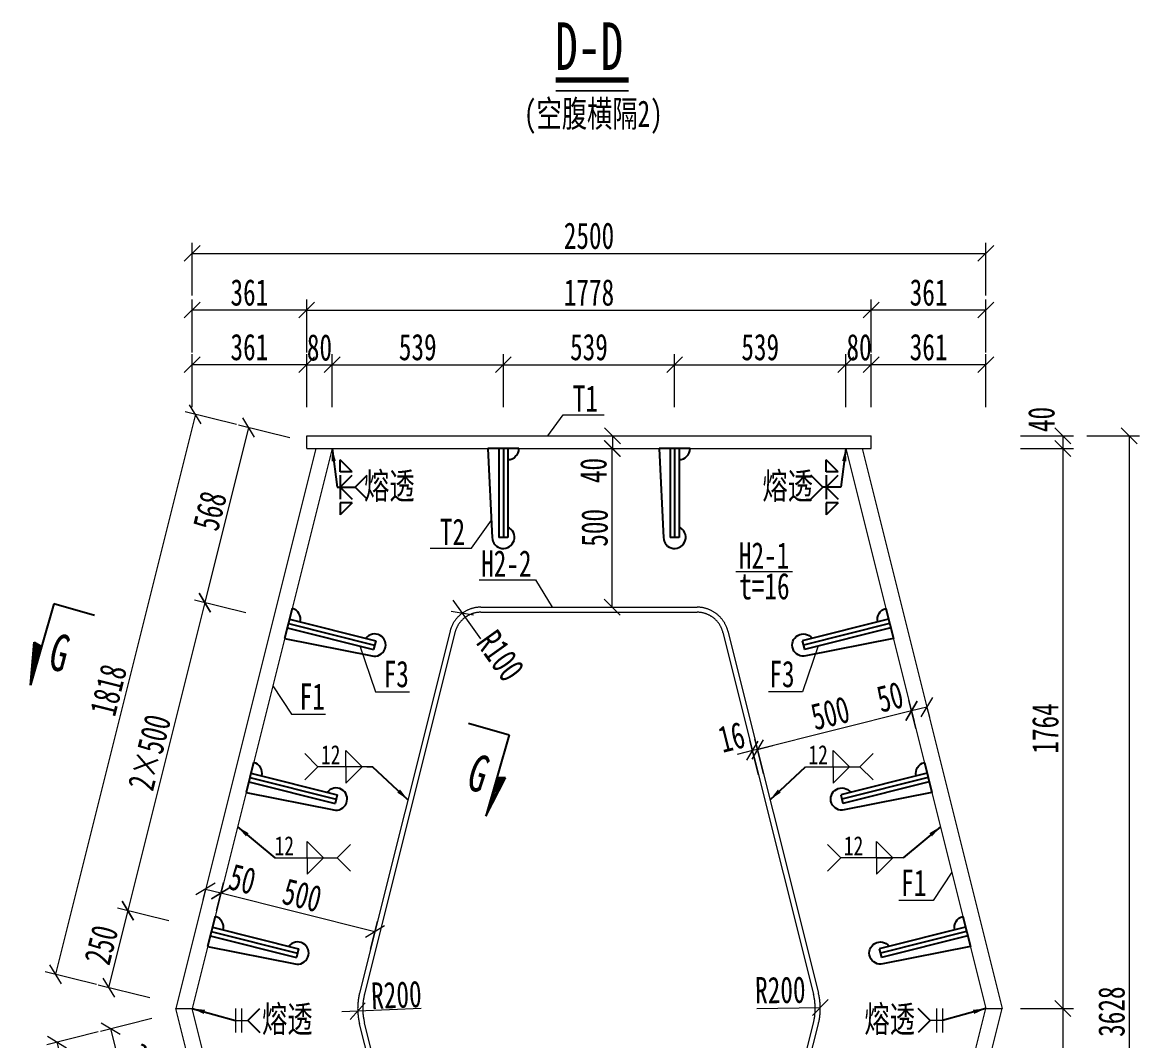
# Model space of a CAD drawing. Header units: millimetres. Extents: x -450182 to -147179, y 306993 to 695793.
# Drawn here: x -175714 to -172195, y 361381 to 364589 of the extents above; entities that cross this region are included whole.
import ezdxf
from ezdxf.enums import TextEntityAlignment as Align

# ---------------------------------------------------------------- set-up
doc = ezdxf.new("R2010")
doc.units = ezdxf.units.MM
doc.header["$PDMODE"] = 34
doc.linetypes.add('CENTER2', pattern=[28.575, 19.05, -3.175, 3.175, -3.175])
doc.layers.get('Defpoints').update_dxf_attribs({"color": 8})
doc.layers.add('dim', color=3, linetype='Continuous')
doc.layers.add('焊缝', color=7, linetype='Continuous')
for name, color, linetype, lineweight in [('加粗线', 6, 'Continuous', 25), ('文字', 7, 'Continuous', 15), ('标注', 4, 'Continuous', 13), ('横隔板', 6, 'CENTER2', 18), ('细实线', 4, 'Continuous', 15), ('细线', 4, 'Continuous', 15), ('钢板粗线', 1, 'Continuous', 25)]:
    doc.layers.add(name, color=color, linetype=linetype, lineweight=lineweight)
doc.styles.add('111', font='仿宋_GB2312.ttf', dxfattribs={"width": 0.7})
doc.styles.add('BM_Dim', font='仿宋_GB2312.ttf', dxfattribs={"width": 0.85})
doc.styles.add('SMEDI', font='仿宋_GB2312.ttf', dxfattribs={"width": 0.75})
doc.styles.get("Standard").update_dxf_attribs({"font": '仿宋_GB2312.ttf'})
doc.dimstyles.new('200', dxfattribs={"dimscale": 0, "dimtxt": 2.5, "dimasz": 1.5, "dimexe": 1, "dimexo": 1, "dimgap": 0.4, "dimtad": 1, "dimdec": 0, "dimdsep": 46, "dimtxsty": '111', "dimblk": 'OBLIQUE', "dimcen": 0, "dimclrd": 256, "dimclre": 256, "dimclrt": 256, "dimadec": 1, "dimazin": 2, "dimtfac": 1, "dimtdec": 0, "dimtmove": 2, "dimatfit": 3, "dimfxl": 4, "dimfxlon": 1, "dimtolj": 1, "dimlwd": -1, "dimlwe": -1, "dimarcsym": 0})
doc.dimstyles.new('MSteel_1.0_1.0', dxfattribs={"dimtxt": 3, "dimasz": 1.2, "dimexe": 1, "dimexo": 1, "dimgap": 1, "dimtad": 3, "dimtoh": 1, "dimdec": 0, "dimzin": 0, "dimdsep": 46, "dimtxsty": 'Standard', "dimblk": 'ARCHTICK', "dimcen": 0.09, "dimclrd": 3, "dimclre": 3, "dimadec": 0, "dimazin": 0, "dimtfac": 1, "dimtdec": 4, "dimtofl": 0, "dimtmove": 0, "dimatfit": 3, "dimfxl": 1, "dimtolj": 1, "dimtzin": 0, "dimarcsym": 0})

# ---------------------------------------------------------------- blocks, each defined once
blk = doc.blocks.new('_Oblique')
at = {"color": 0, "linetype": 'ByBlock', "lineweight": -2}
blk.add_line((-0.5, -0.5), (0.5, 0.5), dxfattribs=at)
blk = doc.blocks.new('*D38')
at = {"layer": 'Defpoints', "color": 0, "transparency": 16777216}
for p in [(-174738.7, 363510.5), (-174818.7, 363246.6), (-174738.7, 363246.6)]:
    blk.add_point(p, dxfattribs=at)
at = {"layer": '细实线', "transparency": 16777216}
for p, q in [((-174818.7, 363377.1), (-174818.7, 363543.8)), ((-174738.7, 363377.1), (-174738.7, 363543.8)), ((-174818.7, 363510.5), (-174738.7, 363510.5))]:
    blk.add_line(p, q, dxfattribs=at)
at = {"layer": '细实线', "transparency": 16777216, "xscale": 50.00000000000004, "yscale": 50.00000000000004, "zscale": 50.00000000000004, "rotation": 180}
blk.add_blockref('_Oblique', (-174818.7, 363510.5), dxfattribs=at)
at = {"layer": '细实线', "transparency": 16777216, "xscale": 50.00000000000004, "yscale": 50.00000000000004, "zscale": 50.00000000000004}
blk.add_blockref('_Oblique', (-174738.7, 363510.5), dxfattribs=at)
at = {"layer": '细实线', "transparency": 16777216, "insert": (-174778.5, 363564.3), "char_height": 83.33, "attachment_point": 5, "style": '111'}
blk.add_mtext('\\A1;80', dxfattribs=at)
blk = doc.blocks.new('*D39')
at = {"layer": 'Defpoints', "color": 0, "transparency": 16777216}
for p in [(-174199.4, 363510.5), (-174738.7, 363246.6), (-174199.4, 363246.6)]:
    blk.add_point(p, dxfattribs=at)
at = {"layer": '细实线', "transparency": 16777216}
for p, q in [((-174738.7, 363377.1), (-174738.7, 363543.8)), ((-174199.4, 363377.1), (-174199.4, 363543.8)), ((-174738.7, 363510.5), (-174199.4, 363510.5))]:
    blk.add_line(p, q, dxfattribs=at)
at = {"layer": '细实线', "transparency": 16777216, "xscale": 50.00000000000004, "yscale": 50.00000000000004, "zscale": 50.00000000000004, "rotation": 180}
blk.add_blockref('_Oblique', (-174738.7, 363510.5), dxfattribs=at)
at = {"layer": '细实线', "transparency": 16777216, "xscale": 50.00000000000004, "yscale": 50.00000000000004, "zscale": 50.00000000000004}
blk.add_blockref('_Oblique', (-174199.4, 363510.5), dxfattribs=at)
at = {"layer": '细实线', "transparency": 16777216, "insert": (-174469, 363565.5), "char_height": 83.33, "attachment_point": 5, "style": '111'}
blk.add_mtext('\\A1;539', dxfattribs=at)
blk = doc.blocks.new('*D40')
at = {"layer": 'Defpoints', "color": 0, "transparency": 16777216}
for p in [(-173120.7, 363510.5), (-173660, 363246.6), (-173120.7, 363246.6)]:
    blk.add_point(p, dxfattribs=at)
at = {"layer": '细实线', "transparency": 16777216}
for p, q in [((-173660, 363377.1), (-173660, 363543.8)), ((-173120.7, 363377.1), (-173120.7, 363543.8)), ((-173660, 363510.5), (-173120.7, 363510.5))]:
    blk.add_line(p, q, dxfattribs=at)
at = {"layer": '细实线', "transparency": 16777216, "xscale": 50.00000000000004, "yscale": 50.00000000000004, "zscale": 50.00000000000004, "rotation": 180}
blk.add_blockref('_Oblique', (-173660, 363510.5), dxfattribs=at)
at = {"layer": '细实线', "transparency": 16777216, "xscale": 50.00000000000004, "yscale": 50.00000000000004, "zscale": 50.00000000000004}
blk.add_blockref('_Oblique', (-173120.7, 363510.5), dxfattribs=at)
at = {"layer": '细实线', "transparency": 16777216, "insert": (-173390.4, 363565.5), "char_height": 83.33, "attachment_point": 5, "style": '111'}
blk.add_mtext('\\A1;539', dxfattribs=at)
blk = doc.blocks.new('*D41')
at = {"layer": 'Defpoints', "color": 0, "transparency": 16777216}
for p in [(-173040.7, 363510.5), (-173120.7, 363246.6), (-173040.7, 363246.6)]:
    blk.add_point(p, dxfattribs=at)
at = {"layer": '细实线', "transparency": 16777216}
for p, q in [((-173120.7, 363377.1), (-173120.7, 363543.8)), ((-173040.7, 363377.1), (-173040.7, 363543.8)), ((-173120.7, 363510.5), (-173040.7, 363510.5))]:
    blk.add_line(p, q, dxfattribs=at)
at = {"layer": '细实线', "transparency": 16777216, "xscale": 50.00000000000004, "yscale": 50.00000000000004, "zscale": 50.00000000000004, "rotation": 180}
blk.add_blockref('_Oblique', (-173120.7, 363510.5), dxfattribs=at)
at = {"layer": '细实线', "transparency": 16777216, "xscale": 50.00000000000004, "yscale": 50.00000000000004, "zscale": 50.00000000000004}
blk.add_blockref('_Oblique', (-173040.7, 363510.5), dxfattribs=at)
at = {"layer": '细实线', "transparency": 16777216, "insert": (-173079.1, 363565), "char_height": 83.33, "attachment_point": 5, "style": '111'}
blk.add_mtext('\\A1;80', dxfattribs=at)
blk = doc.blocks.new('*D42')
at = {"layer": 'Defpoints', "color": 0, "transparency": 16777216}
for p in [(-173040.7, 363682.6), (-174818.7, 363246.6), (-173040.7, 363246.6)]:
    blk.add_point(p, dxfattribs=at)
at = {"layer": '细实线', "transparency": 16777216}
for p, q in [((-174818.7, 363549.3), (-174818.7, 363715.9)), ((-173040.7, 363549.3), (-173040.7, 363715.9)), ((-174818.7, 363682.6), (-173040.7, 363682.6))]:
    blk.add_line(p, q, dxfattribs=at)
at = {"layer": '细实线', "transparency": 16777216, "xscale": 50.00000000000004, "yscale": 50.00000000000004, "zscale": 50.00000000000004, "rotation": 180}
blk.add_blockref('_Oblique', (-174818.7, 363682.6), dxfattribs=at)
at = {"layer": '细实线', "transparency": 16777216, "xscale": 50.00000000000004, "yscale": 50.00000000000004, "zscale": 50.00000000000004}
blk.add_blockref('_Oblique', (-173040.7, 363682.6), dxfattribs=at)
at = {"layer": '细实线', "transparency": 16777216, "insert": (-173929.7, 363737.6), "char_height": 83.33, "attachment_point": 5, "style": '111'}
blk.add_mtext('\\A1;1778', dxfattribs=at)
blk = doc.blocks.new('*D43')
at = {"layer": 'Defpoints', "color": 0, "transparency": 16777216}
for p in [(-175179.7, 363682.6), (-174818.7, 363418.7), (-175179.7, 361654.7)]:
    blk.add_point(p, dxfattribs=at)
at = {"layer": '细实线', "transparency": 16777216}
for p, q in [((-175179.7, 363549.3), (-175179.7, 363715.9)), ((-174818.7, 363549.3), (-174818.7, 363715.9)), ((-174818.7, 363682.6), (-175179.7, 363682.6))]:
    blk.add_line(p, q, dxfattribs=at)
at = {"layer": '细实线', "transparency": 16777216, "xscale": 50.00000000000004, "yscale": 50.00000000000004, "zscale": 50.00000000000004, "rotation": 180}
blk.add_blockref('_Oblique', (-175179.7, 363682.6), dxfattribs=at)
at = {"layer": '细实线', "transparency": 16777216, "xscale": 50.00000000000004, "yscale": 50.00000000000004, "zscale": 50.00000000000004}
blk.add_blockref('_Oblique', (-174818.7, 363682.6), dxfattribs=at)
at = {"layer": '细实线', "transparency": 16777216, "insert": (-174999.2, 363737.6), "char_height": 83.33, "attachment_point": 5, "style": '111'}
blk.add_mtext('\\A1;361', dxfattribs=at)
blk = doc.blocks.new('*D44')
at = {"layer": 'Defpoints', "color": 0, "transparency": 16777216}
for p in [(-173040.7, 363682.6), (-173040.7, 363418.7), (-172679.7, 361654.7)]:
    blk.add_point(p, dxfattribs=at)
at = {"layer": '细实线', "transparency": 16777216}
for p, q in [((-173040.7, 363549.3), (-173040.7, 363715.9)), ((-172679.7, 363549.3), (-172679.7, 363715.9)), ((-172679.7, 363682.6), (-173040.7, 363682.6))]:
    blk.add_line(p, q, dxfattribs=at)
at = {"layer": '细实线', "transparency": 16777216, "xscale": 50.00000000000004, "yscale": 50.00000000000004, "zscale": 50.00000000000004, "rotation": 180}
blk.add_blockref('_Oblique', (-173040.7, 363682.6), dxfattribs=at)
at = {"layer": '细实线', "transparency": 16777216, "xscale": 50.00000000000004, "yscale": 50.00000000000004, "zscale": 50.00000000000004}
blk.add_blockref('_Oblique', (-172679.7, 363682.6), dxfattribs=at)
at = {"layer": '细实线', "transparency": 16777216, "insert": (-172860.2, 363737.6), "char_height": 83.33, "attachment_point": 5, "style": '111'}
blk.add_mtext('\\A1;361', dxfattribs=at)
blk = doc.blocks.new('*D46')
at = {"layer": 'Defpoints', "color": 0, "transparency": 16777216}
for p in [(-173069.2, 363246.6), (-172679.7, 361482.6), (-172437.2, 361482.6)]:
    blk.add_point(p, dxfattribs=at)
at = {"layer": '细实线', "transparency": 16777216}
for p, q in [((-172570.6, 363246.6), (-172403.9, 363246.6)), ((-172437.2, 363246.6), (-172437.2, 361482.6)), ((-172570.6, 361482.6), (-172403.9, 361482.6))]:
    blk.add_line(p, q, dxfattribs=at)
at = {"layer": '细实线', "transparency": 16777216, "xscale": 50.00000000000004, "yscale": 50.00000000000004, "zscale": 50.00000000000004}
for p, rotation in [((-172437.2, 363246.6), 90), ((-172437.2, 361482.6), 270)]:
    blk.add_blockref('_Oblique', p, dxfattribs=dict(at, rotation=rotation))
at = {"layer": '细实线', "transparency": 16777216, "insert": (-172492.2, 362364.6), "char_height": 83.33, "attachment_point": 5, "rotation": 90, "style": '111'}
blk.add_mtext('\\A1;1764', dxfattribs=at)
blk = doc.blocks.new('*D47')
at = {"layer": 'Defpoints', "color": 0, "transparency": 16777216}
for p in [(-172679.7, 361482.6), (-173120.7, 359718.6), (-172437.2, 359718.6)]:
    blk.add_point(p, dxfattribs=at)
at = {"layer": '细实线', "transparency": 16777216}
for p, q in [((-172570.6, 361482.6), (-172403.9, 361482.6)), ((-172437.2, 361482.6), (-172437.2, 359718.6)), ((-172570.6, 359718.6), (-172403.9, 359718.6))]:
    blk.add_line(p, q, dxfattribs=at)
at = {"layer": '细实线', "transparency": 16777216, "xscale": 50.00000000000004, "yscale": 50.00000000000004, "zscale": 50.00000000000004}
for p, rotation in [((-172437.2, 361482.6), 90), ((-172437.2, 359718.6), 270)]:
    blk.add_blockref('_Oblique', p, dxfattribs=dict(at, rotation=rotation))
at = {"layer": '细实线', "transparency": 16777216, "insert": (-172492.2, 360600.6), "char_height": 83.33, "attachment_point": 5, "rotation": 90, "style": '111'}
blk.add_mtext('\\A1;1764', dxfattribs=at)
blk = doc.blocks.new('*D49')
at = {"layer": 'Defpoints', "color": 0, "transparency": 16777216}
for p in [(-173065.4, 363286.6), (-173069.2, 363246.6), (-172437.2, 363246.6)]:
    blk.add_point(p, dxfattribs=at)
at = {"layer": '细实线', "transparency": 16777216}
for p, q in [((-172570.6, 363286.6), (-172403.9, 363286.6)), ((-172437.2, 363286.6), (-172437.2, 363246.6)), ((-172570.6, 363246.6), (-172403.9, 363246.6))]:
    blk.add_line(p, q, dxfattribs=at)
at = {"layer": '细实线', "transparency": 16777216, "xscale": 50.00000000000004, "yscale": 50.00000000000004, "zscale": 50.00000000000004}
for p, rotation in [((-172437.2, 363286.6), 90), ((-172437.2, 363246.6), 270)]:
    blk.add_blockref('_Oblique', p, dxfattribs=dict(at, rotation=rotation))
at = {"layer": '细实线', "transparency": 16777216, "insert": (-172504.6, 363337.9), "char_height": 83.33, "attachment_point": 5, "rotation": 90, "style": '111'}
blk.add_mtext('\\A1;40', dxfattribs=at)
blk = doc.blocks.new('*D64')
at = {"layer": 'Defpoints', "color": 0, "transparency": 16777216}
for p in [(-173572.9, 363286.6), (-173798.8, 359658.6), (-172228.8, 359658.6)]:
    blk.add_point(p, dxfattribs=at)
at = {"layer": '细实线', "transparency": 16777216}
for p, q in [((-172362.1, 363286.6), (-172195.5, 363286.6)), ((-172228.8, 363286.6), (-172228.8, 359658.6)), ((-172362.1, 359658.6), (-172195.5, 359658.6))]:
    blk.add_line(p, q, dxfattribs=at)
at = {"layer": '细实线', "transparency": 16777216, "xscale": 50.00000000000004, "yscale": 50.00000000000004, "zscale": 50.00000000000004}
for p, rotation in [((-172228.8, 363286.6), 90), ((-172228.8, 359658.6), 270)]:
    blk.add_blockref('_Oblique', p, dxfattribs=dict(at, rotation=rotation))
at = {"layer": '细实线', "transparency": 16777216, "insert": (-172283.8, 361472.6), "char_height": 83.33, "attachment_point": 5, "rotation": 90, "style": '111'}
blk.add_mtext('\\A1;3628', dxfattribs=at)
blk = doc.blocks.new('28-280加劲 有过焊孔')
at = {"layer": 'Defpoints'}
blk.add_line((0, 0), (0, -280), dxfattribs=at)
at = {"layer": '钢板粗线'}
for p, q in [((49, 0), (-49, 0)), ((-49, 0), (-35, -281.2)), ((-14, 0), (-14, -280)), ((14, 0), (14, -280)), ((14, -280), (-14, -280))]:
    blk.add_line(p, q, dxfattribs=at)
for centre, start, end in [((14, 0), 270, 0), ((0, -280), 180, 66.4218)]:
    blk.add_arc(centre, 35, start, end, dxfattribs=at)
blk = doc.blocks.new('*D236')
at = {"layer": 'Defpoints', "color": 0, "transparency": 16777216}
for p in [(-173856.7, 363286.6), (-173856.7, 363246.6), (-173855.8, 363246.6)]:
    blk.add_point(p, dxfattribs=at)
at = {"layer": '细实线', "transparency": 16777216}
for p, q in [((-173855.8, 363286.6), (-173822.5, 363286.6)), ((-173855.8, 363286.6), (-173855.8, 363246.6)), ((-173855.8, 363246.6), (-173822.5, 363246.6))]:
    blk.add_line(p, q, dxfattribs=at)
at = {"layer": '细实线', "transparency": 16777216, "xscale": 50, "yscale": 50, "zscale": 50}
for p, rotation in [((-173855.8, 363286.6), 90), ((-173855.8, 363246.6), 270)]:
    blk.add_blockref('_Oblique', p, dxfattribs=dict(at, rotation=rotation))
at = {"layer": '细实线', "transparency": 16777216, "insert": (-173915.5, 363177.1), "char_height": 83.33, "attachment_point": 5, "rotation": 90, "style": '111'}
blk.add_mtext('\\A1;40', dxfattribs=at)
blk = doc.blocks.new('*D237')
at = {"layer": 'Defpoints', "color": 0, "transparency": 16777216}
for p in [(-173993, 363246.6), (-173856.7, 363246.6), (-173993, 362746.6)]:
    blk.add_point(p, dxfattribs=at)
at = {"layer": '细实线', "transparency": 16777216}
for p, q in [((-173959.7, 363246.6), (-173823.3, 363246.6)), ((-173856.7, 362746.6), (-173856.7, 363246.6)), ((-173959.7, 362746.6), (-173823.3, 362746.6))]:
    blk.add_line(p, q, dxfattribs=at)
at = {"layer": '细实线', "transparency": 16777216, "xscale": 49.99999999999995, "yscale": 49.99999999999995, "zscale": 49.99999999999995}
for p, rotation in [((-173856.7, 363246.6), 90), ((-173856.7, 362746.6), 270)]:
    blk.add_blockref('_Oblique', p, dxfattribs=dict(at, rotation=rotation))
at = {"layer": '细实线', "transparency": 16777216, "insert": (-173911.7, 362996.6), "char_height": 83.33, "attachment_point": 5, "rotation": 90, "style": '111'}
blk.add_mtext('\\A1;500', dxfattribs=at)
blk = doc.blocks.new('*D259')
at = {"layer": 'Defpoints', "color": 0, "transparency": 16777216}
for p in [(-175132.5, 361877.6), (-175088.7, 361846.6), (-175084, 361865.4)]:
    blk.add_point(p, dxfattribs=at)
at = {"layer": '细实线', "transparency": 16777216}
for p, q in [((-175137.2, 361858.7), (-175145.3, 361826.4)), ((-175137.2, 361858.7), (-175088.7, 361846.6)), ((-175088.7, 361846.6), (-175096.8, 361814.3))]:
    blk.add_line(p, q, dxfattribs=at)
at = {"layer": '细实线', "transparency": 16777216, "xscale": 50, "yscale": 50, "zscale": 50}
for p, rotation in [((-175137.2, 361858.7), 165.9637565320897), ((-175088.7, 361846.6), 345.9637565320897)]:
    blk.add_blockref('_Oblique', p, dxfattribs=dict(at, rotation=rotation))
at = {"layer": '细实线', "transparency": 16777216, "insert": (-175021.1, 361890.2), "char_height": 83.33, "attachment_point": 5, "rotation": 345.9638, "style": '111'}
blk.add_mtext('\\A1;50', dxfattribs=at)
blk = doc.blocks.new('*D262')
at = {"layer": 'Defpoints', "color": 0, "transparency": 16777216}
for p in [(-175110.6, 361758.9), (-174603.6, 361725.3), (-174625.6, 361637.6)]:
    blk.add_point(p, dxfattribs=at)
at = {"layer": '标注', "transparency": 16777216}
for p, q in [((-175102.5, 361791.2), (-175080.6, 361879)), ((-175088.7, 361846.6), (-174603.6, 361725.3)), ((-174617.5, 361669.9), (-174595.5, 361757.7))]:
    blk.add_line(p, q, dxfattribs=at)
at = {"layer": '标注', "transparency": 16777216, "xscale": 49.99999999999987, "yscale": 49.99999999999987, "zscale": 49.99999999999987}
for p, rotation in [((-175088.7, 361846.6), 165.9637565320743), ((-174603.6, 361725.3), 345.9637565320743)]:
    blk.add_blockref('_Oblique', p, dxfattribs=dict(at, rotation=rotation))
at = {"layer": '标注', "transparency": 16777216, "insert": (-174832.8, 361839.3), "char_height": 83.33, "attachment_point": 5, "rotation": 345.9638, "style": '111'}
blk.add_mtext('\\A1;500', dxfattribs=at)
blk = doc.blocks.new('*D263')
at = {"layer": 'Defpoints', "color": 0, "transparency": 16777216}
for p in [(-172918.8, 362438.8), (-172870.3, 362450.9), (-172914.1, 362420)]:
    blk.add_point(p, dxfattribs=at)
at = {"layer": '细实线', "transparency": 16777216}
for p, q in [((-172865.5, 362432.1), (-172914.1, 362420)), ((-172865.5, 362432.1), (-172857.5, 362399.8)), ((-172914.1, 362420), (-172906, 362387.6))]:
    blk.add_line(p, q, dxfattribs=at)
at = {"layer": '细实线', "transparency": 16777216, "xscale": 50, "yscale": 50, "zscale": 50}
for p, rotation in [((-172914.1, 362420), 194.0362434679103), ((-172865.5, 362432.1), 14.03624346791034)]:
    blk.add_blockref('_Oblique', p, dxfattribs=dict(at, rotation=rotation))
at = {"layer": '细实线', "transparency": 16777216, "insert": (-172981.6, 362463.6), "char_height": 83.33, "attachment_point": 5, "rotation": 14.0362, "style": '111'}
blk.add_mtext('\\A1;50', dxfattribs=at)
blk = doc.blocks.new('*D266')
at = {"layer": 'Defpoints', "color": 0, "transparency": 16777216}
for p in [(-172892.1, 362332.2), (-173399.1, 362298.7), (-173377.2, 362211)]:
    blk.add_point(p, dxfattribs=at)
at = {"layer": '标注', "transparency": 16777216}
for p, q in [((-172900.2, 362364.6), (-172922.1, 362452.3)), ((-172914.1, 362420), (-173399.1, 362298.7)), ((-173385.3, 362243.3), (-173407.2, 362331))]:
    blk.add_line(p, q, dxfattribs=at)
at = {"layer": '标注', "transparency": 16777216, "xscale": 49.99999999999987, "yscale": 49.99999999999987, "zscale": 49.99999999999987}
for p, rotation in [((-172914.1, 362420), 14.03624346792569), ((-173399.1, 362298.7), 194.0362434679257)]:
    blk.add_blockref('_Oblique', p, dxfattribs=dict(at, rotation=rotation))
at = {"layer": '标注', "transparency": 16777216, "insert": (-173169.9, 362412.7), "char_height": 83.33, "attachment_point": 5, "rotation": 14.0362, "style": '111'}
blk.add_mtext('\\A1;500', dxfattribs=at)
blk = doc.blocks.new('*D302')
at = {"layer": 'Defpoints', "color": 0, "transparency": 16777216}
for p in [(-174876.5, 362695.2), (-175381.9, 361790.8), (-175119.1, 361725.1)]:
    blk.add_point(p, dxfattribs=at)
at = {"layer": '标注', "transparency": 16777216}
for p, q in [((-175139.4, 362761), (-175381.9, 361790.8)), ((-175010, 362728.6), (-175171.7, 362769)), ((-175252.5, 361758.5), (-175414.2, 361798.9))]:
    blk.add_line(p, q, dxfattribs=at)
at = {"layer": '标注', "transparency": 16777216, "xscale": 50, "yscale": 50, "zscale": 50}
for p, rotation in [((-175139.4, 362761), 75.96375653227496), ((-175381.9, 361790.8), 255.9637565322749)]:
    blk.add_blockref('_Oblique', p, dxfattribs=dict(at, rotation=rotation))
at = {"layer": '标注', "transparency": 16777216, "insert": (-175314, 362289.2), "char_height": 83.33, "attachment_point": 5, "rotation": 75.9638, "style": '111'}
blk.add_mtext('\\A1;2×500', dxfattribs=at)
blk = doc.blocks.new('*D301')
at = {"layer": 'Defpoints', "color": 0, "transparency": 16777216}
for p in [(-175119.1, 361725.1), (-175442.5, 361548.3), (-175179.7, 361482.6)]:
    blk.add_point(p, dxfattribs=at)
at = {"layer": '标注', "transparency": 16777216}
for p, q in [((-175252.5, 361758.5), (-175414.2, 361798.9)), ((-175381.9, 361790.8), (-175442.5, 361548.3)), ((-175313.2, 361515.9), (-175474.9, 361556.4))]:
    blk.add_line(p, q, dxfattribs=at)
at = {"layer": '标注', "transparency": 16777216, "xscale": 50, "yscale": 50, "zscale": 50}
for p, rotation in [((-175381.9, 361790.8), 75.96375653127112), ((-175442.5, 361548.3), 255.9637565312711)]:
    blk.add_blockref('_Oblique', p, dxfattribs=dict(at, rotation=rotation))
at = {"layer": '标注', "transparency": 16777216, "insert": (-175465.6, 361682.9), "char_height": 83.33, "attachment_point": 5, "rotation": 75.9638, "style": '111'}
blk.add_mtext('\\A1;250', dxfattribs=at)
blk = doc.blocks.new('*D303')
at = {"layer": 'Defpoints', "color": 0, "transparency": 16777216}
for p in [(-175179.7, 361482.6), (-175119.1, 361240), (-175375.5, 361175.9)]:
    blk.add_point(p, dxfattribs=at)
at = {"layer": '标注', "transparency": 16777216}
for p, q in [((-175306.8, 361450.8), (-175468.5, 361410.4)), ((-175436.1, 361418.5), (-175375.5, 361175.9)), ((-175246.2, 361208.3), (-175407.9, 361167.8))]:
    blk.add_line(p, q, dxfattribs=at)
at = {"layer": '标注', "transparency": 16777216, "xscale": 50, "yscale": 50, "zscale": 50}
for p, rotation in [((-175436.1, 361418.5), 104.0362434683212), ((-175375.5, 361175.9), 284.0362434683212)]:
    blk.add_blockref('_Oblique', p, dxfattribs=dict(at, rotation=rotation))
at = {"layer": '标注', "transparency": 16777216, "insert": (-175352.5, 361310.5), "char_height": 83.33, "attachment_point": 5, "rotation": 284.0362, "style": '111'}
blk.add_mtext('\\A1;250', dxfattribs=at)
blk = doc.blocks.new('*D347')
at = {"layer": 'Defpoints', "color": 0, "transparency": 16777216}
for p in [(-173660, 363510.5), (-174199.4, 363246.6), (-173660, 363246.6)]:
    blk.add_point(p, dxfattribs=at)
at = {"layer": '标注', "transparency": 16777216}
for p, q in [((-174199.4, 363377.1), (-174199.4, 363543.8)), ((-173660, 363377.1), (-173660, 363543.8)), ((-174199.4, 363510.5), (-173660, 363510.5))]:
    blk.add_line(p, q, dxfattribs=at)
at = {"layer": '标注', "transparency": 16777216, "xscale": 50, "yscale": 50, "zscale": 50, "rotation": 180}
blk.add_blockref('_Oblique', (-174199.4, 363510.5), dxfattribs=at)
at = {"layer": '标注', "transparency": 16777216, "xscale": 50, "yscale": 50, "zscale": 50}
blk.add_blockref('_Oblique', (-173660, 363510.5), dxfattribs=at)
at = {"layer": '标注', "transparency": 16777216, "insert": (-173929.7, 363565.5), "char_height": 83.33, "attachment_point": 5, "style": '111'}
blk.add_mtext('\\A1;539', dxfattribs=at)
blk = doc.blocks.new('*D348')
at = {"layer": 'Defpoints', "color": 0, "transparency": 16777216}
for p in [(-172679.7, 363861.2), (-175179.7, 361482.6), (-172679.7, 361482.6)]:
    blk.add_point(p, dxfattribs=at)
at = {"layer": '标注', "transparency": 16777216}
for p, q in [((-175179.7, 363727.9), (-175179.7, 363894.6)), ((-172679.7, 363727.9), (-172679.7, 363894.6)), ((-175179.7, 363861.2), (-172679.7, 363861.2))]:
    blk.add_line(p, q, dxfattribs=at)
at = {"layer": '标注', "transparency": 16777216, "xscale": 50, "yscale": 50, "zscale": 50, "rotation": 180}
blk.add_blockref('_Oblique', (-175179.7, 363861.2), dxfattribs=at)
at = {"layer": '标注', "transparency": 16777216, "xscale": 50, "yscale": 50, "zscale": 50}
blk.add_blockref('_Oblique', (-172679.7, 363861.2), dxfattribs=at)
at = {"layer": '标注', "transparency": 16777216, "insert": (-173929.7, 363916.2), "char_height": 83.33, "attachment_point": 5, "style": '111'}
blk.add_mtext('\\A1;2500', dxfattribs=at)
blk = doc.blocks.new('*D349')
at = {"layer": 'Defpoints', "color": 0, "transparency": 16777216}
for p in [(-175179.7, 363510.5), (-174818.7, 363246.6), (-175179.7, 361482.6)]:
    blk.add_point(p, dxfattribs=at)
at = {"layer": '细实线', "transparency": 16777216}
for p, q in [((-175179.7, 363377.1), (-175179.7, 363543.8)), ((-174818.7, 363377.1), (-174818.7, 363543.8)), ((-174818.7, 363510.5), (-175179.7, 363510.5))]:
    blk.add_line(p, q, dxfattribs=at)
at = {"layer": '细实线', "transparency": 16777216, "xscale": 50.00000000000004, "yscale": 50.00000000000004, "zscale": 50.00000000000004, "rotation": 180}
blk.add_blockref('_Oblique', (-175179.7, 363510.5), dxfattribs=at)
at = {"layer": '细实线', "transparency": 16777216, "xscale": 50.00000000000004, "yscale": 50.00000000000004, "zscale": 50.00000000000004}
blk.add_blockref('_Oblique', (-174818.7, 363510.5), dxfattribs=at)
at = {"layer": '细实线', "transparency": 16777216, "insert": (-174999.2, 363565.5), "char_height": 83.33, "attachment_point": 5, "style": '111'}
blk.add_mtext('\\A1;361', dxfattribs=at)
blk = doc.blocks.new('*D350')
at = {"layer": 'Defpoints', "color": 0, "transparency": 16777216}
for p in [(-173040.7, 363510.5), (-173040.7, 363246.6), (-172679.7, 361482.6)]:
    blk.add_point(p, dxfattribs=at)
at = {"layer": '细实线', "transparency": 16777216}
for p, q in [((-173040.7, 363377.1), (-173040.7, 363543.8)), ((-172679.7, 363377.1), (-172679.7, 363543.8)), ((-172679.7, 363510.5), (-173040.7, 363510.5))]:
    blk.add_line(p, q, dxfattribs=at)
at = {"layer": '细实线', "transparency": 16777216, "xscale": 50.00000000000004, "yscale": 50.00000000000004, "zscale": 50.00000000000004, "rotation": 180}
blk.add_blockref('_Oblique', (-173040.7, 363510.5), dxfattribs=at)
at = {"layer": '细实线', "transparency": 16777216, "xscale": 50.00000000000004, "yscale": 50.00000000000004, "zscale": 50.00000000000004}
blk.add_blockref('_Oblique', (-172679.7, 363510.5), dxfattribs=at)
at = {"layer": '细实线', "transparency": 16777216, "insert": (-172860.2, 363565.5), "char_height": 83.33, "attachment_point": 5, "style": '111'}
blk.add_mtext('\\A1;361', dxfattribs=at)
blk = doc.blocks.new('*D351')
at = {"layer": 'Defpoints', "color": 0, "transparency": 16777216}
for p in [(-174738.7, 363246.6), (-175139.4, 362761), (-174876.5, 362695.2)]:
    blk.add_point(p, dxfattribs=at)
at = {"layer": '标注', "transparency": 16777216}
for p, q in [((-175001.5, 363312.3), (-175139.4, 362761)), ((-174872.2, 363279.9), (-175033.9, 363320.4)), ((-175010, 362728.6), (-175171.7, 362769))]:
    blk.add_line(p, q, dxfattribs=at)
at = {"layer": '标注', "transparency": 16777216, "xscale": 50, "yscale": 50, "zscale": 50}
for p, rotation in [((-175001.5, 363312.3), 75.96375653207495), ((-175139.4, 362761), 255.9637565320749)]:
    blk.add_blockref('_Oblique', p, dxfattribs=dict(at, rotation=rotation))
at = {"layer": '标注', "transparency": 16777216, "insert": (-175123.8, 363050), "char_height": 83.33, "attachment_point": 5, "rotation": 75.9638, "style": '111'}
blk.add_mtext('\\A1;568', dxfattribs=at)
blk = doc.blocks.new('*D352')
at = {"layer": 'Defpoints', "color": 0, "transparency": 16777216}
for p in [(-174738.7, 363246.6), (-175610.3, 361590.2), (-175179.7, 361482.6)]:
    blk.add_point(p, dxfattribs=at)
at = {"layer": '标注', "transparency": 16777216}
for p, q in [((-175169.3, 363354.2), (-175610.3, 361590.2)), ((-175040, 363321.9), (-175201.7, 363362.3)), ((-175481, 361557.9), (-175642.7, 361598.3))]:
    blk.add_line(p, q, dxfattribs=at)
at = {"layer": '标注', "transparency": 16777216, "xscale": 50, "yscale": 50, "zscale": 50}
for p, rotation in [((-175169.3, 363354.2), 75.96375653207352), ((-175610.3, 361590.2), 255.9637565320735)]:
    blk.add_blockref('_Oblique', p, dxfattribs=dict(at, rotation=rotation))
at = {"layer": '标注', "transparency": 16777216, "insert": (-175443.2, 362485.6), "char_height": 83.33, "attachment_point": 5, "rotation": 75.9638, "style": '111'}
blk.add_mtext('\\A1;1818', dxfattribs=at)
blk = doc.blocks.new('*D353')
at = {"layer": 'Defpoints', "color": 0, "transparency": 16777216}
for p in [(-175179.7, 361482.6), (-174738.7, 359718.6), (-175164.1, 359612.2)]:
    blk.add_point(p, dxfattribs=at)
at = {"layer": '标注', "transparency": 16777216}
for p, q in [((-175475.8, 361408.6), (-175637.5, 361368.1)), ((-175605.1, 361376.2), (-175164.1, 359612.2)), ((-175034.8, 359644.6), (-175196.5, 359604.1))]:
    blk.add_line(p, q, dxfattribs=at)
at = {"layer": '标注', "transparency": 16777216, "xscale": 50, "yscale": 50, "zscale": 50}
for p, rotation in [((-175605.1, 361376.2), 104.0362434679265), ((-175164.1, 359612.2), 284.0362434679265)]:
    blk.add_blockref('_Oblique', p, dxfattribs=dict(at, rotation=rotation))
at = {"layer": '标注', "transparency": 16777216, "insert": (-175331.3, 360507.6), "char_height": 83.33, "attachment_point": 5, "rotation": 284.0362, "style": '111'}
blk.add_mtext('\\A1;1818', dxfattribs=at)
blk = doc.blocks.new('*D359')
at = {"layer": 'Defpoints', "color": 0, "transparency": 16777216}
for p in [(-174328.4, 362727.9), (-174270.2, 362646.6)]:
    blk.add_point(p, dxfattribs=at)
at = {"layer": '标注', "transparency": 16777216}
for p, q in [((-174328.4, 362727.9), (-174357.4, 362768.6)), ((-174270.2, 362646.6), (-174328.4, 362727.9))]:
    blk.add_line(p, q, dxfattribs=at)
at = {"layer": '标注', "transparency": 16777216, "xscale": 50, "yscale": 50, "zscale": 50, "rotation": 305.5491570906279}
blk.add_blockref('_Oblique', (-174328.4, 362727.9), dxfattribs=at)
at = {"layer": '标注', "transparency": 16777216, "insert": (-174208.3, 362593.4), "char_height": 83.33, "attachment_point": 5, "rotation": 305.5492, "style": '111'}
blk.add_mtext('\\A1;R100', dxfattribs=at)
blk = doc.blocks.new('*D570')
at = {"layer": 'Defpoints', "color": 0, "transparency": 16777216}
for p in [(-174458.2, 361482.6), (-174658, 361474.3)]:
    blk.add_point(p, dxfattribs=at)
at = {"layer": '标注', "transparency": 16777216}
for p, q in [((-174458.2, 361482.6), (-174658, 361474.3)), ((-174658, 361474.3), (-174707.9, 361472.2))]:
    blk.add_line(p, q, dxfattribs=at)
at = {"layer": '标注', "transparency": 16777216, "xscale": 50, "yscale": 50, "zscale": 50, "rotation": 2.380621521087161}
blk.add_blockref('_Oblique', (-174658, 361474.3), dxfattribs=at)
at = {"layer": '标注', "transparency": 16777216, "insert": (-174536.2, 361525.1), "char_height": 83.33, "attachment_point": 5, "rotation": 2.3806, "style": '111'}
blk.add_mtext('\\A1;R200', dxfattribs=at)
blk = doc.blocks.new('*D571')
at = {"layer": 'Defpoints', "color": 0, "transparency": 16777216}
for p in [(-173401.2, 361482.6), (-173201.3, 361485.5)]:
    blk.add_point(p, dxfattribs=at)
at = {"layer": '标注', "transparency": 16777216}
blk.add_line((-173401.2, 361482.6), (-173201.3, 361485.5), dxfattribs=at)
at = {"layer": '标注', "transparency": 16777216, "xscale": 50, "yscale": 50, "zscale": 50, "rotation": 0.8316860783596048}
blk.add_blockref('_Oblique', (-173201.3, 361485.5), dxfattribs=at)
at = {"layer": '标注', "transparency": 16777216, "insert": (-173327.1, 361540.5), "char_height": 83.33, "attachment_point": 5, "rotation": 0.8317, "style": '111'}
blk.add_mtext('\\A1;R200', dxfattribs=at)
blk = doc.blocks.new('_ArchTick')
at = {"color": 0, "linetype": 'ByBlock', "const_width": 0.15}
blk.add_lwpolyline([(-0.5, -0.5), (0.5, 0.5)], dxfattribs=at)
blk = doc.blocks.new('*D1261')
at = {"layer": 'Defpoints', "color": 0, "transparency": 16777216}
for p in [(-173414.6, 362294.8), (-173387.4, 362185.9), (-173371.9, 362189.8)]:
    blk.add_point(p, dxfattribs=at)
at = {"layer": '标注', "transparency": 16777216}
for p, q in [((-173395.5, 362218.3), (-173422.7, 362327.2)), ((-173380, 362222.1), (-173407.2, 362331)), ((-173414.6, 362294.8), (-173463.2, 362282.7)), ((-173399.1, 362298.7), (-173414.6, 362294.8)), ((-173399.1, 362298.7), (-173350.6, 362310.8))]:
    blk.add_line(p, q, dxfattribs=at)
at = {"layer": '标注', "transparency": 16777216, "xscale": 49.99999999999987, "yscale": 49.99999999999987, "zscale": 49.99999999999987}
for p, rotation in [((-173399.1, 362298.7), 194.0362434678507), ((-173414.6, 362294.8), 14.03624346785066)]:
    blk.add_blockref('_Oblique', p, dxfattribs=dict(at, rotation=rotation))
at = {"layer": '标注', "transparency": 16777216, "insert": (-173480.6, 362336.9), "char_height": 83.33, "attachment_point": 5, "rotation": 14.0362, "style": '111'}
blk.add_mtext('\\A1;16', dxfattribs=at)
blk = doc.blocks.new('剖面箭头')
at = {"ltscale": 10}
h = blk.add_hatch(dxfattribs=at)
h.set_pattern_fill('ANSI31', color=2, style=0)
h.set_pattern_definition([(45, (-182.99888, -777.8594), (-0.088388348, 0.088388348), [])])
h.paths.add_polyline_path([(6, -3), (3.15, -3), (3, -3.6)])
at = {"color": 3, "ltscale": 10}
blk.add_line((0, 0), (0, -3), dxfattribs=at)
at = {"color": 2, "ltscale": 10}
for p, q in [((0, -3), (6, -3)), ((6, -3), (3, -3.6)), ((3, -3.6), (3.15, -3))]:
    blk.add_line(p, q, dxfattribs=at)

msp = doc.modelspace()

# ---------------------------------------------------------------- linework, layer by layer
at = {"layer": 'Defpoints'}
for p in [(-174199.4, 363246.6), (-173660, 363246.6)]:
    msp.add_point(p, dxfattribs=at)
at = {"layer": '加粗线', "ltscale": 100, "const_width": 16.7}
msp.add_lwpolyline([(-174034.5, 364406.8), (-173804.5, 364406.8)], dxfattribs=at)
at = {"layer": '标注'}
for p, q in [((-175042.7, 361482.6), (-175042.7, 361407)), ((-175024.1, 361482.6), (-175024.1, 361407)), ((-172835.3, 361482.6), (-172835.3, 361407)), ((-172816.7, 361482.6), (-172816.7, 361407)), ((-175042.7, 361444.8), (-175004.3, 361444.8)), ((-172816.7, 361444.8), (-172855.1, 361444.8))]:
    msp.add_line(p, q, dxfattribs=at)
at = {"layer": '横隔板', "color": 2, "ltscale": 550}
for p, q in [((-174818.7, 363286.6), (-173040.7, 363286.6)), ((-174818.7, 363246.6), (-174818.7, 363286.6)), ((-173040.7, 363246.6), (-173040.7, 363286.6)), ((-174790.2, 363246.6), (-175231.2, 361482.6)), ((-174738.7, 363246.6), (-175179.7, 361482.6)), ((-174818.7, 363246.6), (-173040.7, 363246.6)), ((-173120.7, 363246.6), (-172679.7, 361482.6)), ((-173069.2, 363246.6), (-172628.2, 361482.6)), ((-174270.2, 362746.6), (-173589.2, 362746.6)), ((-174270.2, 362730.6), (-173589.2, 362730.6)), ((-174367.3, 362670.8), (-174652.2, 361531.1)), ((-174351.7, 362666.9), (-174636.7, 361527.2)), ((-173507.7, 362666.9), (-173222.7, 361527.2)), ((-173492.2, 362670.8), (-173207.2, 361531.1)), ((-174790.2, 359718.6), (-175231.2, 361482.6)), ((-175231.2, 361482.6), (-175179.7, 361482.6)), ((-174738.7, 359718.6), (-175179.7, 361482.6)), ((-173120.7, 359718.6), (-172679.7, 361482.6)), ((-173069.2, 359718.6), (-172628.2, 361482.6)), ((-172679.7, 361482.6), (-172628.2, 361482.6)), ((-174367.3, 360294.3), (-174652.2, 361434.1)), ((-174351.7, 360298.2), (-174636.7, 361437.9)), ((-173507.7, 360298.2), (-173222.7, 361437.9)), ((-173492.2, 360294.3), (-173207.2, 361434.1))]:
    msp.add_line(p, q, dxfattribs=at)
for centre, radius, start, end in [((-174270.2, 362646.6), 100, 90, 165.9638), ((-174270.2, 362646.6), 84, 90, 165.9638), ((-173589.2, 362646.6), 100, 14.0362, 90), ((-173589.2, 362646.6), 84, 14.0362, 90), ((-174458.2, 361482.6), 200, 165.9638, 194.0362), ((-174458.2, 361482.6), 184, 165.9638, 194.0362), ((-173401.2, 361482.6), 184, 345.9638, 14.0362), ((-173401.2, 361482.6), 200, 345.9638, 14.0362)]:
    msp.add_arc(centre, radius, start, end, dxfattribs=at)
at = {"layer": '焊缝', "color": 4}
for p, q in [((-174738.7, 363246.6), (-174723.2, 363124.4)), ((-173120.7, 363246.6), (-173136.2, 363124.4)), ((-174675.6, 363173), (-174713.4, 363210.8)), ((-174713.4, 363173), (-174713.4, 363210.8)), ((-173145.2, 363173), (-173183, 363210.8)), ((-173183, 363173), (-173183, 363210.8)), ((-174675.6, 363173), (-174713.4, 363173)), ((-173145.2, 363173), (-173183, 363173)), ((-174713.4, 363124.4), (-174675.6, 363162.2)), ((-174713.4, 363162.2), (-174713.4, 363086.6)), ((-174666.5, 363124.4), (-174628.7, 363162.2)), ((-173192.9, 363124.4), (-173230.7, 363162.2)), ((-173183, 363124.4), (-173145.2, 363162.2)), ((-173183, 363162.2), (-173183, 363086.6)), ((-174723.2, 363124.4), (-174666.5, 363124.4)), ((-174713.4, 363124.4), (-174675.6, 363086.6)), ((-174666.5, 363124.4), (-174628.7, 363086.6)), ((-173192.9, 363124.4), (-173230.7, 363086.6)), ((-173136.2, 363124.4), (-173192.9, 363124.4)), ((-173183, 363124.4), (-173145.2, 363086.6)), ((-174675.6, 363075.8), (-174713.4, 363075.8)), ((-174713.4, 363075.8), (-174713.4, 363038)), ((-174675.6, 363075.8), (-174713.4, 363038)), ((-173145.2, 363075.8), (-173183, 363075.8)), ((-173183, 363075.8), (-173183, 363038)), ((-173145.2, 363075.8), (-173183, 363038)), ((-175179.7, 361482.6), (-175042.7, 361444.8)), ((-175004.3, 361444.8), (-174966.5, 361482.6)), ((-172855.1, 361444.8), (-172892.9, 361482.6)), ((-172679.7, 361482.6), (-172816.7, 361444.8)), ((-175004.3, 361444.8), (-174966.5, 361407)), ((-172855.1, 361444.8), (-172892.9, 361407))]:
    msp.add_line(p, q, dxfattribs=at)
for points in [[(-174740.3, 363205.5), (-174726.9, 363207.2), (-174738.7, 363246.6)], [(-173119.1, 363205.5), (-173132.5, 363207.2), (-173120.7, 363246.6)], [(-175142.5, 361465.3), (-175138.9, 361478.3), (-175179.7, 361482.6)], [(-172716.9, 361465.3), (-172720.5, 361478.3), (-172679.7, 361482.6)]]:
    msp.add_solid(points, dxfattribs=at)
at = {"layer": '细实线'}
for p, q in [((-174059, 363286.6), (-174011.3, 363352.8)), ((-174011.3, 363352.8), (-173881.5, 363352.8)), ((-174300, 362932.9), (-174237.1, 363020.3)), ((-174429.9, 362932.9), (-174300, 362932.9)), ((-173467.2, 362858.9), (-173288.7, 362858.9)), ((-174275.2, 362833.2), (-174097.6, 362833.2)), ((-174097.6, 362833.2), (-174045.7, 362746.6)), ((-174651.8, 362624.6), (-174601.9, 362480.4)), ((-173207.6, 362624.6), (-173257.5, 362480.4)), ((-174925.7, 362498.8), (-174866.7, 362409.4)), ((-174601.9, 362480.4), (-174494.7, 362480.4)), ((-173257.5, 362480.4), (-173364.8, 362480.4)), ((-174866.7, 362409.4), (-174759.4, 362409.4)), ((-174695.3, 362244.1), (-174695.3, 362295.4)), ((-174644, 362244.1), (-174695.3, 362295.4)), ((-173160.2, 362244.1), (-173160.2, 362295.4)), ((-173108.9, 362244.1), (-173160.2, 362295.4)), ((-174783.2, 362244.1), (-174824.9, 362285.7)), ((-173076.2, 362244.1), (-173034.5, 362285.7)), ((-174783.2, 362244.1), (-174824.9, 362202.4)), ((-174611.3, 362244.1), (-174783.2, 362244.1)), ((-174695.3, 362244.1), (-174695.3, 362192.8)), ((-174644, 362244.1), (-174695.3, 362192.8)), ((-174629.7, 362244.1), (-174611.3, 362244.1)), ((-173248.1, 362244.1), (-173076.2, 362244.1)), ((-173160.2, 362244.1), (-173160.2, 362192.8)), ((-173108.9, 362244.1), (-173160.2, 362192.8)), ((-173094.6, 362244.1), (-173076.2, 362244.1)), ((-173076.2, 362244.1), (-173034.5, 362202.4)), ((-174817.1, 361957.3), (-174817.1, 362008.6)), ((-174765.7, 361957.3), (-174817.1, 362008.6)), ((-174722.6, 361957.3), (-174681, 361998.9)), ((-173136.8, 361957.3), (-173178.5, 361998.9)), ((-173024.3, 361957.3), (-173024.3, 362008.6)), ((-172973, 361957.3), (-173024.3, 362008.6)), ((-174918.9, 361957.3), (-174722.6, 361957.3)), ((-174817.1, 361957.3), (-174765.7, 361957.3)), ((-174817.1, 361957.3), (-174817.1, 361906)), ((-174817.1, 361957.3), (-174765.7, 361957.3)), ((-174765.7, 361957.3), (-174817.1, 361906)), ((-174722.6, 361957.3), (-174681, 361915.6)), ((-173136.8, 361957.3), (-173178.5, 361915.6)), ((-172940.5, 361957.3), (-173136.8, 361957.3)), ((-173024.3, 361957.3), (-172973, 361957.3)), ((-173024.3, 361957.3), (-173024.3, 361906)), ((-173024.3, 361957.3), (-172973, 361957.3)), ((-172973, 361957.3), (-173024.3, 361906)), ((-172787.1, 361912.1), (-172846.1, 361822.8)), ((-172846.1, 361822.8), (-172953.4, 361822.8))]:
    msp.add_line(p, q, dxfattribs=at)
at = {"layer": '细线', "ltscale": 100, "const_width": 5}
msp.add_lwpolyline([(-174034.5, 364373.4), (-173804.5, 364373.4)], dxfattribs=at)

# ---------------------------------------------------------------- block references
at = {"layer": 'dim', "yscale": 44.44444444444441, "zscale": 44.44444444444441}
for p, xscale, rotation in [((-175486.7, 362720.2), 44.44444444444441, 253.9449255486168), ((-174309.1, 362381.3), -44.44444444444441, 73.94492554861296)]:
    msp.add_blockref('剖面箭头', p, dxfattribs=dict(at, xscale=xscale, rotation=rotation))
at = {"layer": '细实线'}
for p in [(-174199.4, 363246.6), (-173660, 363246.6)]:
    msp.add_blockref('28-280加劲 有过焊孔', p, dxfattribs=at)
at = {"layer": '细实线', "rotation": 75.96375653227747}
for p in [(-174876.5, 362695.2), (-174997.8, 362210.2), (-175119.1, 361725.1)]:
    msp.add_blockref('28-280加劲 有过焊孔', p, dxfattribs=at)
at = {"layer": '细实线', "xscale": -1, "rotation": 284.0362434677225}
for p in [(-172982.9, 362695.2), (-172861.6, 362210.2), (-172740.3, 361725.1)]:
    msp.add_blockref('28-280加劲 有过焊孔', p, dxfattribs=at)

# ---------------------------------------------------------------- texts
at = {"width": 0.7}
msp.add_text('D-D', height=150, dxfattribs=at).set_placement((-174036.3, 364438.8))
at = {"layer": '文字', "style": 'BM_Dim', "width": 0.7}
for rotation, p in [(345.7622, (-175610.9, 362547.1)), (342.1277, (-174295, 362168.4))]:
    msp.add_text('G', height=116.7, rotation=rotation, dxfattribs=at).set_placement(p, align=Align.CENTER)
at = {"layer": '细实线', "width": 0.7}
for s, p in [('(空腹横隔2)', (-174134.7, 364259.5)), ('T1', (-173980.7, 363362.1)), ('熔透', (-174638, 363087.3)), ('熔透', (-173383.4, 363087.3)), ('T2', (-174399.3, 362942.2)), ('H2-2', (-174269.4, 362842.5)), ('H2-1', (-173457.7, 362868.1)), ('t=16', (-173456.5, 362771.3)), ('F3', (-174576.3, 362494.6)), ('F3', (-173361.6, 362494.6)), ('F1', (-174841, 362423.5)), ('F1', (-172946.4, 361836.9)), ('熔透', (-174959.3, 361407.7)), ('熔透', (-173062.2, 361407.7))]:
    msp.add_text(s, height=83.33, dxfattribs=at).set_placement(p)
at = {"layer": '细实线', "style": 'SMEDI', "width": 0.75}
for p in [(-174773.7, 362282), (-173238.6, 362282), (-174919.9, 361995.2), (-173127.1, 361995.2)]:
    msp.add_text('12', height=60, dxfattribs=at).set_placement(p, align=Align.MIDDLE_LEFT)

# ---------------------------------------------------------------- dimensions: what is measured, and where the dimension line sits
at = {"layer": '标注'}
for base, p1, p2, picture, middle in [((-172679.7, 363861.2), (-175179.7, 361482.6), (-172679.7, 361482.6), '*D348', (-173929.7, 363916.2)), ((-173660, 363510.5), (-174199.4, 363246.6), (-173660, 363246.6), '*D347', (-173929.7, 363565.5))]:
    dim = msp.add_linear_dim(base=base, p1=p1, p2=p2, dimstyle='200', override={"dimscale": 33.333333, "dimarcsym": 1}, dxfattribs=at)
    dim.commit()
    dim.dimension.update_dxf_attribs({"geometry": picture, "text_midpoint": middle})
for p1, p2, distance, picture, middle in [((-174738.7, 363246.6), (-175179.7, 361482.6), -443.9, '*D352', (-175443.2, 362485.6)), ((-174738.7, 363246.6), (-174876.5, 362695.2), -270.9, '*D351', (-175123.8, 363050)), ((-172892.1, 362332.2), (-173377.2, 362211), -90.4, '*D266', (-173169.9, 362412.7)), ((-175110.6, 361758.9), (-174625.6, 361637.6), 90.4, '*D262', (-174832.8, 361839.3)), ((-175119.1, 361725.1), (-175179.7, 361482.6), -270.9, '*D301', (-175465.6, 361682.9)), ((-175179.7, 361482.6), (-174738.7, 359718.6), -438.5, '*D353', (-175331.3, 360507.6)), ((-175179.7, 361482.6), (-175119.1, 361240), -264.3, '*D303', (-175352.5, 361310.5))]:
    dim = msp.add_aligned_dim(p1=p1, p2=p2, distance=distance, dimstyle='200', override={"dimscale": 33.333333, "dimarcsym": 1}, dxfattribs=at)
    dim.commit()
    dim.dimension.update_dxf_attribs({"geometry": picture, "text_midpoint": middle})
dim = msp.add_aligned_dim(p1=(-174876.5, 362695.2), p2=(-175119.1, 361725.1), distance=-270.9, text='2×500', dimstyle='200', override={"dimscale": 33.333333, "dimarcsym": 1}, dxfattribs=at)
dim.commit()
dim.dimension.update_dxf_attribs({"geometry": '*D302', "text_midpoint": (-175314, 362289.2)})
for center, mpoint, picture, middle in [((-174270.2, 362646.6), (-174328.4, 362727.9), '*D359', (-174208.3, 362593.4)), ((-173401.2, 361482.6), (-173201.3, 361485.5), '*D571', (-173327.1, 361540.5)), ((-174458.2, 361482.6), (-174658, 361474.3), '*D570', (-174536.2, 361525.1))]:
    dim = msp.add_radius_dim(center=center, mpoint=mpoint, dimstyle='200', override={"dimscale": 33.333333, "dimarcsym": 1}, dxfattribs=at)
    dim.commit()
    dim.dimension.update_dxf_attribs({"geometry": picture, "text_midpoint": middle, "dimtype": 164})
dim = msp.add_linear_dim(base=(-173414.6, 362294.8), p1=(-173371.9, 362189.8), p2=(-173387.4, 362185.9), angle=194.0362, dimstyle='200', override={"dimscale": 33.333333, "dimarcsym": 1}, dxfattribs=at)
dim.commit()
dim.dimension.update_dxf_attribs({"geometry": '*D1261', "text_midpoint": (-173480.6, 362336.9), "dimtype": 161})
at = {"layer": '细实线'}
for base, p1, p2, picture, middle in [((-175179.7, 363682.6), (-174818.7, 363418.7), (-175179.7, 361654.7), '*D43', (-174999.2, 363737.6)), ((-173040.7, 363682.6), (-174818.7, 363246.6), (-173040.7, 363246.6), '*D42', (-173929.7, 363737.6)), ((-173040.7, 363682.6), (-172679.7, 361654.7), (-173040.7, 363418.7), '*D44', (-172860.2, 363737.6)), ((-175179.7, 363510.5), (-174818.7, 363246.6), (-175179.7, 361482.6), '*D349', (-174999.2, 363565.5)), ((-174199.4, 363510.5), (-174738.7, 363246.6), (-174199.4, 363246.6), '*D39', (-174469, 363565.5)), ((-173120.7, 363510.5), (-173660, 363246.6), (-173120.7, 363246.6), '*D40', (-173390.4, 363565.5)), ((-173040.7, 363510.5), (-172679.7, 361482.6), (-173040.7, 363246.6), '*D350', (-172860.2, 363565.5))]:
    dim = msp.add_linear_dim(base=base, p1=p1, p2=p2, dimstyle='200', override={"dimscale": 33.333333, "dimarcsym": 1}, dxfattribs=at)
    dim.commit()
    dim.dimension.update_dxf_attribs({"geometry": picture, "text_midpoint": middle})
for base, p1, p2, picture, middle in [((-174738.7, 363510.5), (-174818.7, 363246.6), (-174738.7, 363246.6), '*D38', (-174778.5, 363564.3)), ((-173040.7, 363510.5), (-173120.7, 363246.6), (-173040.7, 363246.6), '*D41', (-173079.1, 363565))]:
    dim = msp.add_linear_dim(base=base, p1=p1, p2=p2, dimstyle='200', override={"dimscale": 33.333333, "dimarcsym": 1}, dxfattribs=at)
    dim.commit()
    dim.dimension.update_dxf_attribs({"geometry": picture, "text_midpoint": middle, "dimtype": 160})
for base, p1, p2, angle, override, picture, middle, dimtype in [((-172437.2, 363246.6), (-173065.4, 363286.6), (-173069.2, 363246.6), 90, {"dimscale": 33.333333, "dimarcsym": 1}, '*D49', (-172504.6, 363337.9), 160), ((-173855.8, 363246.6), (-173856.7, 363286.6), (-173856.7, 363246.6), 270, {"dimscale": 33.333333, "dimfxl": 1.5, "dimarcsym": 1}, '*D236', (-173915.5, 363177.1), 161), ((-172914.1, 362420), (-172870.3, 362450.9), (-172918.8, 362438.8), 194.0362, {"dimscale": 33.333333, "dimfxl": 1.5, "dimarcsym": 1}, '*D263', (-172981.6, 362463.6), 161), ((-175088.7, 361846.6), (-175132.5, 361877.6), (-175084, 361865.4), 345.9638, {"dimscale": 33.333333, "dimfxl": 1.5, "dimarcsym": 1}, '*D259', (-175021.1, 361890.2), 161)]:
    dim = msp.add_linear_dim(base=base, p1=p1, p2=p2, angle=angle, dimstyle='200', override=override, dxfattribs=at)
    dim.commit()
    dim.dimension.update_dxf_attribs({"geometry": picture, "text_midpoint": middle, "dimtype": dimtype})
for base, p1, p2, picture, middle in [((-172228.8, 359658.6), (-173572.9, 363286.6), (-173798.8, 359658.6), '*D64', (-172283.8, 361472.6)), ((-173856.7, 363246.6), (-173993, 362746.6), (-173993, 363246.6), '*D237', (-173911.7, 362996.6)), ((-172437.2, 361482.6), (-173069.2, 363246.6), (-172679.7, 361482.6), '*D46', (-172492.2, 362364.6)), ((-172437.2, 359718.6), (-172679.7, 361482.6), (-173120.7, 359718.6), '*D47', (-172492.2, 360600.6))]:
    dim = msp.add_linear_dim(base=base, p1=p1, p2=p2, angle=90, dimstyle='200', override={"dimscale": 33.333333, "dimarcsym": 1}, dxfattribs=at)
    dim.commit()
    dim.dimension.update_dxf_attribs({"geometry": picture, "text_midpoint": middle})

# ---------------------------------------------------------------- leaders
for points in [[(-174499.9, 362140.2), (-174611.3, 362244.1)], [(-173359.5, 362140.2), (-173248.1, 362244.1)], [(-175036.5, 362055.3), (-174918.9, 361957.3)], [(-172822.9, 362055.3), (-172940.5, 361957.3)]]:
    msp.add_leader(points, dimstyle='MSteel_1.0_1.0', override={"dimscale": 33.333333, "dimclrd": 256}, dxfattribs=at)

doc.saveas('drawing.dxf')
